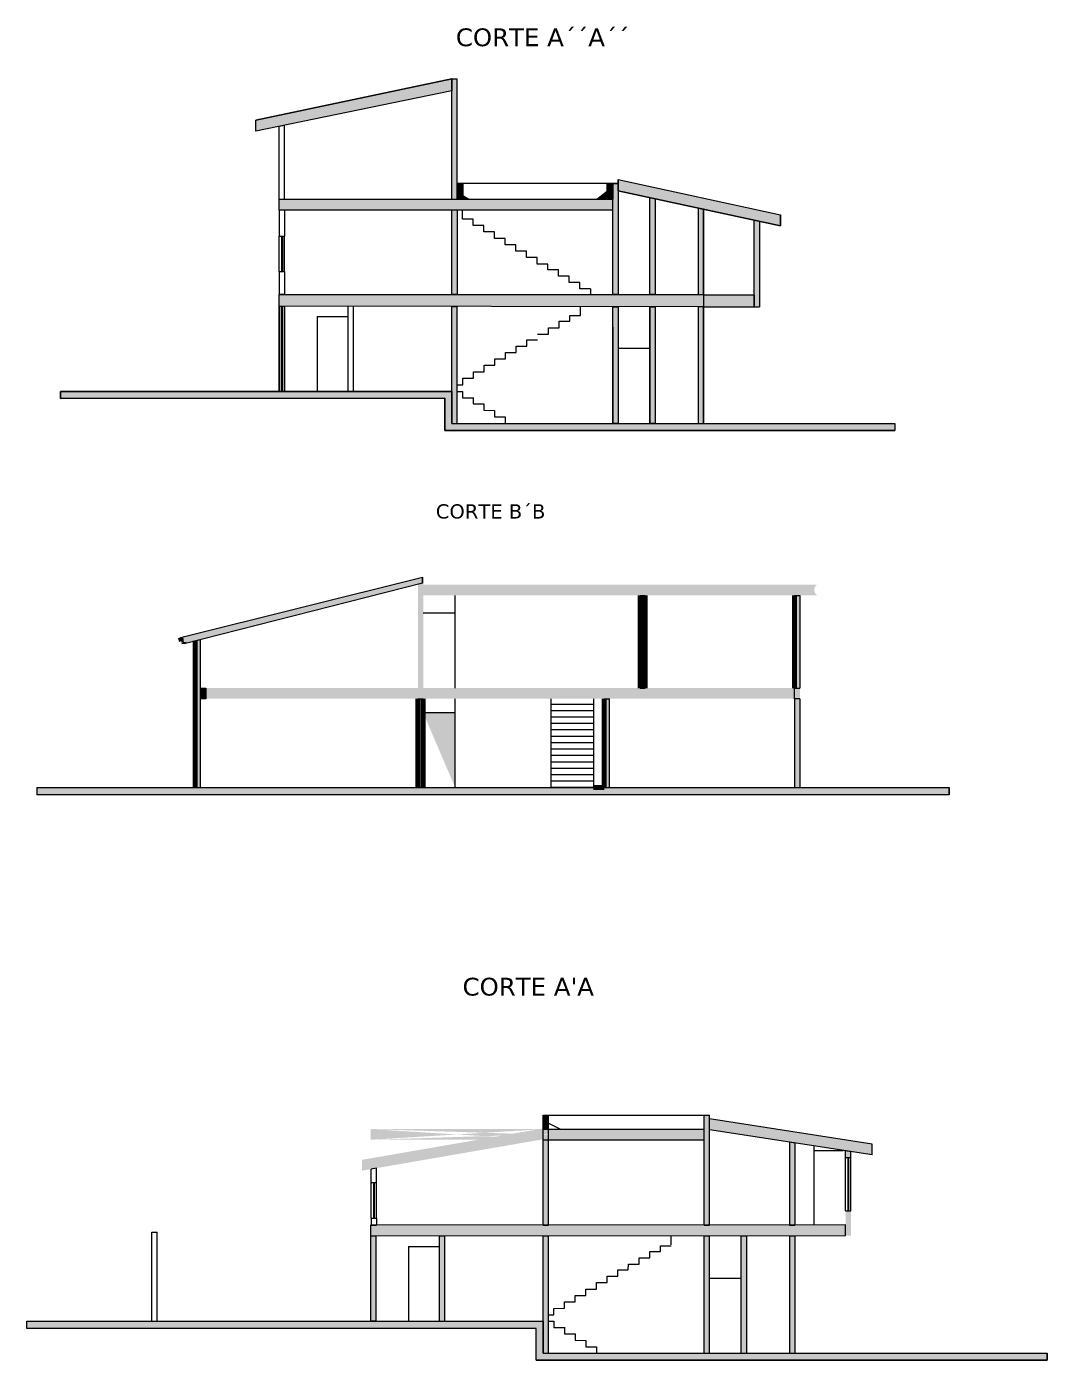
# Model space of a CAD drawing. Header units: millimetres. Extents: x 835 to 2001, y 912 to 1998.
# Drawn here: x 843.21 to 871.9, y 911.91 to 949.39 of the extents above; entities that cross this region are included whole.
import ezdxf

# ---------------------------------------------------------------- set-up
doc = ezdxf.new("R2010")
doc.units = ezdxf.units.MM
doc.linetypes.add('CENTER2', pattern=[1.125, 0.75, -0.125, 0.125, -0.125])
for name, color, linetype in [('EJES', 4, 'CENTER2'), ('muros sin carga', 181, 'Continuous'), ('sin carga', 7, 'Continuous')]:
    doc.layers.add(name, color=color, linetype=linetype)
for name, color, linetype, lineweight in [('escaleras', 230, 'Continuous', 5), ('puertas', 51, 'Continuous', 0), ('ventanas', 110, 'Continuous', 0)]:
    doc.layers.add(name, color=color, linetype=linetype, lineweight=lineweight)

# ---------------------------------------------------------------- blocks, each defined once
blk = doc.blocks.new('escalera')
at = {"layer": 'escaleras', "lineweight": 5}
for p, q in [((1027.096223087086, 968.9171697394515), (1027.096223087086, 968.7671697394516)), ((1027.096223087086, 968.7671697394516), (1027.276223087086, 968.7671697394514)), ((1027.276223087086, 968.7671697394514), (1027.280360279523, 968.4671982680767)), ((1027.280360279523, 968.4671982680767), (1027.460360279513, 968.4671963148894)), ((1027.460360279513, 968.4671963148894), (1027.460360279513, 968.1671963148895)), ((1027.460360279513, 968.1671963148895), (1027.640360279265, 968.1671868786871)), ((1027.640360279265, 968.1671868786871), (1027.641013169846, 967.8671875891314)), ((1027.641013169846, 967.8671875891314), (1027.821013169319, 967.8671738143433)), ((1027.821013169319, 967.8671738143433), (1027.821013169319, 967.5671738143434)), ((1027.821013169319, 967.5671738143434), (1028.001013169319, 967.5671735903773)), ((1028.001013169319, 967.5671735903773), (1028.001013169319, 967.2671735903773)), ((1028.001013169319, 967.2671735903773), (1028.181013169317, 967.2671728901965)), ((1028.181013169317, 967.2671728901965), (1028.181013169317, 966.9671697394516)), ((1028.181013169317, 966.9671697394516), (1028.361013169317, 966.9671697394516)), ((1028.361013169317, 966.9671697394516), (1028.361013169317, 966.6758290456487))]:
    blk.add_line(p, q, dxfattribs=at)
at = {"layer": 'puertas', "lineweight": 5}
for p, q in [((1028.517845970268, 966.6671697394517), (1028.517845970268, 966.3671697394517)), ((1028.517845970268, 966.3671697394517), (1028.697845970268, 966.3671697394517)), ((1028.697845970268, 966.3671697394517), (1028.697845970268, 966.0671697394517)), ((1028.697845970268, 966.0671697394517), (1028.877845970268, 966.0671697394517)), ((1028.877845970268, 966.0671697394517), (1028.877845970268, 965.7671697394518)), ((1028.877845970268, 965.7671697394518), (1029.037845970269, 965.7671697394518)), ((1029.037845970269, 965.7671697394518), (1029.037845970269, 965.4671697394518)), ((1029.067845970269, 965.4671697394518), (1029.316223087086, 965.4671697394518))]:
    blk.add_line(p, q, dxfattribs=at)

msp = doc.modelspace()

# ---------------------------------------------------------------- hatches: boundary and pattern name
at = {"layer": 'EJES', "linetype": 'ByBlock', "lineweight": 5}
for points in [[(860.8741823009382, 941.8593812879174), (860.7241787046978, 941.8593812879174), (860.7241787046978, 944.5876858241834), (860.8741823009382, 944.5552792465471)], [(850.3101296036152, 944.2401763222167), (850.310129603615, 944.5401763222167), (859.6859452036883, 944.5401763222167), (859.6859452036883, 944.2401763222167)], [(863.6601230583337, 941.5120407262925), (863.6601230583337, 943.9534083067329), (863.8101301600213, 943.9210009717842), (863.8101301600213, 941.5120407262925)], [(850.310129603615, 941.532019934722), (850.310129603615, 941.8593812879174), (862.235600510488, 941.8593812879174), (862.2355727936879, 941.5141726664131)]]:
    msp.add_hatch(color=250, dxfattribs=at).paths.add_polyline_path(points)
at = {"layer": 'puertas', "lineweight": 5}
for points in [[(849.6494831605153, 946.4569848809979), (849.6494831605153, 946.7635152662683), (855.1601296036149, 947.9197872533916), (855.1601296036149, 947.5901763222166)], [(859.6859452036883, 941.8593812879174), (859.6859452036883, 944.9794011266149), (859.8367667372329, 944.9794011266149), (859.8367667372329, 941.8593812879174)], [(859.8367667372329, 944.7794011266149), (859.8367667372329, 945.0967203723881), (864.3966001588142, 944.1016378367647), (864.3966001588142, 943.7943007724318)], [(859.2389403267296, 944.5401763222167), (859.5256514592652, 944.7640449444768), (859.5256514592652, 944.5401763222167)], [(855.3101296036152, 941.8593812879174), (855.1601296036149, 941.8593812879174), (855.1601296036149, 944.2401763222167), (855.3101296036152, 944.2401763222167)], [(844.1601296036149, 938.9401763222165), (844.1601296036149, 939.1401763222166), (855.1607230136528, 939.1401763222166), (855.1601296036149, 938.2417992053988), (867.613406885991, 938.2417992053988), (867.613406885991, 938.0417992053988), (854.9601296036149, 938.041799205399), (854.9601296036149, 938.9471960384635)], [(847.5340932545303, 932.2212822165069), (854.3325514469026, 933.9211056608319), (854.3325514469026, 933.7528269484301), (847.6342202046046, 932.0465710175586), (847.6224976814987, 932.088805356824), (847.5604618290772, 932.1228733565747)], [(860.4537468821594, 933.4031879238654), (860.5941941522585, 933.4031879238654), (860.5941941522585, 930.8031879238654), (860.4537468821594, 930.8031879238654)], [(864.9408381302655, 933.4031879238654), (864.9406901726746, 930.8031879238654), (864.7908381302656, 930.8031879238654), (864.7908381302656, 933.4031879238654)], [(847.9406073694298, 928.0031879238654), (848.0906073694297, 928.0031879238653), (848.0906073694297, 932.1628258396311), (847.9406073694298, 932.1246165632648)], [(848.2458891420284, 930.8031879238653), (848.0906073694298, 930.8031879238654), (848.0879665133286, 930.8031879238654), (848.0879665133289, 930.5031879238654), (848.2457787516544, 930.5031879238655)], [(864.9462309795687, 930.8031879238654), (848.2460002187329, 930.8031879238654), (848.2460002187329, 930.5031879238654), (864.9462309795687, 930.5031879238654)], [(859.4406073694295, 930.5031879238654), (859.4406073694295, 928.0031879238654), (859.5906073694293, 928.0031879238652), (859.5906073694293, 930.5031879238654)], [(864.7906901726747, 930.4954088712279), (864.7906901726748, 928.0031879238655), (864.9406901726746, 928.0031879238654), (864.9406901726746, 930.4954088712279)], [(843.4960034387411, 928.0031879238654), (843.4960034387411, 927.8031879238653), (869.1356942917464, 927.8031879238653), (869.1356942917464, 928.0031879238654)], [(857.7270157520396, 918.4053301160832), (857.7270157520396, 918.7995583385407), (857.8770157520397, 918.7995583385407), (857.8770157520397, 918.4053301160832)], [(862.252831352113, 915.7053301160831), (862.2527736343228, 918.7995583385407), (862.4028313521128, 918.7995583385407), (862.4028313521127, 915.7053301160834)], [(852.6355543022794, 917.2378287414931), (852.6355543022795, 917.5423027519919), (857.7270147290187, 918.4233888248004), (857.7270147290188, 918.1204175858334)], [(857.8770157520397, 918.1053301160832), (857.8770157520397, 918.4053301160832), (862.2528313521129, 918.4053301160832), (862.2527865840201, 918.1053301160832)], [(866.9700728592653, 917.6813774875436), (866.9700728592654, 917.978239506941), (862.4028313521128, 918.6905736511542), (862.4028313521128, 918.3823096932119)], [(857.7270157520395, 915.7053301160831), (857.7270157520396, 918.1053301160832), (857.8770157520397, 918.1053301160832), (857.8770157520397, 915.7053301160829)], [(852.8770157520396, 915.4053301160832), (866.2270092068184, 915.4140183620827), (866.2270092068184, 915.7140183620827), (852.8770157520396, 915.7053301160831)], [(852.8770157520396, 915.4053301160832), (852.8770157520397, 913.0053301160831), (853.0270157520397, 913.0053301160831), (853.0270157520395, 915.4053301160832)], [(854.8020157520396, 915.4053301160834), (854.8020157520396, 913.0053301160833), (854.9520157520396, 913.0053301160831), (854.9520157520398, 915.4053301160834)], [(857.7276091620774, 915.4053301160832), (857.8770157520399, 915.4053301160832), (857.8770157520398, 912.1069529992653), (857.7276091620776, 912.1069529992653)], [(862.2528313521129, 912.1069529992653), (862.252831352113, 915.4053301160832), (862.4028313521129, 915.4053301160832), (862.4028313521129, 912.1069529992653)], [(863.441068449363, 915.4053301160832), (863.441068449363, 912.1069529992653), (863.2910648531227, 912.1069529992653), (863.2910648531227, 915.4053301160832)], [(843.2088507701538, 912.805330116083), (843.2088507701538, 913.0053301160831), (857.7276091620776, 913.0053301160831), (857.7276091620776, 912.1069529992653), (871.8965504945226, 912.1069529992653), (871.8965504945226, 911.9069529992653), (857.5270157520396, 911.9069529992653), (857.5270157520396, 912.805330116083)]]:
    msp.add_hatch(color=250, dxfattribs=at).paths.add_polyline_path(points)
h = msp.add_hatch(color=250, dxfattribs=at)
h.paths.add_polyline_path([(855.1601296036149, 944.5401763222167), (855.1601296036149, 947.9197872533916), (855.3101296036152, 947.9197872533916), (855.3101296036152, 944.5401763222167)])
edge = h.paths.add_edge_path()
edge.add_line((855.1601296036149, 941.8593812879174), (855.1601296036149, 944.2401763222167))
edge.add_line((855.1601296036149, 944.2401763222167), (855.3101296036152, 944.2401763222167))
edge.add_line((855.3101296036152, 941.8525869090513), (855.3101296036152, 944.2401763222167))
edge.add_line((855.1601296036149, 941.8593812879174), (855.3101296036152, 941.8593812879174))
edge.add_line((855.1601296036149, 938.2417992053988), (855.1607230136528, 941.5247606789721))
edge.add_line((855.3101296036152, 938.2417992053988), (855.3101296036152, 941.5245370814541))
edge.add_line((855.1607230136528, 941.524760189099), (855.3101296036152, 941.5245366019262))
h = msp.add_hatch(color=250, dxfattribs=at)
h.paths.add_polyline_path([(855.4726247417987, 944.6374278884207), (855.3101296036152, 944.7346794546247), (855.3101296036152, 944.9794011266149), (855.4726247417987, 944.9794011266149)])
h.paths.add_polyline_path([(855.6351198799821, 944.5401763222167), (855.3101296036152, 944.5401763222167), (855.3101296036152, 944.7346794546247)])
h = msp.add_hatch(color=250, dxfattribs=at)
h.paths.add_polyline_path([(859.6859452036883, 944.5401763222167), (859.5256514592652, 944.5401763222167), (859.5256514592652, 944.9692759810794), (859.5256514592652, 944.9794011266149), (859.6859452036883, 944.9794011266149)])
edge = h.paths.add_edge_path(flags=17)
edge.add_line((859.5256514592652, 944.9794011266149), (859.5256514592652, 944.5401763222167))
h = msp.add_hatch(color=250, dxfattribs=at)
h.paths.add_polyline_path([(859.8367667372331, 938.2417992053988), (859.6859452036883, 938.2417992053988), (859.6859452036883, 941.5179881877018), (859.8367667372331, 941.5177626491607)])
edge = h.paths.add_edge_path()
edge.add_line((859.6859452036883, 941.8593812879174), (859.6859452036883, 944.9794011266149))
edge.add_line((859.8367667372329, 944.9794011266149), (859.8367667372329, 941.8593812879174))
h = msp.add_hatch(color=250, dxfattribs=at)
h.paths.add_polyline_path([(860.8741787046979, 938.2417992053988), (860.724178704698, 938.2417992053988), (860.7241787046978, 941.5164344698014), (860.8741787046981, 941.5162100888547)])
edge = h.paths.add_edge_path()
edge.add_line((860.8741823009382, 941.8593812879174), (860.7241787046978, 941.8593812879174))
edge.add_line((860.7241787046978, 941.8593812879174), (860.7241787046978, 944.5876858241834))
edge.add_line((860.7241787046978, 944.5876858241834), (860.8741823009382, 944.5552792465471))
edge.add_line((860.8741823009382, 944.5552792465471), (860.8741823009382, 941.8593812879174))
edge.add_line((860.8741823009382, 941.8593812879174), (860.7241787046978, 941.8593812879174))
h = msp.add_hatch(color=250, dxfattribs=at)
h.paths.add_polyline_path([(855.1607230136528, 941.524760189099), (855.3101296036152, 941.5245370814541), (855.3101296036152, 938.2417992053988), (855.1601296036149, 938.2417992053988)])
edge = h.paths.add_edge_path()
edge.add_line((855.1601296036149, 941.8593812879174), (855.1601296036149, 944.2401763222167))
edge.add_line((855.1601296036149, 941.8593812879174), (855.3101296036152, 941.8593812879174))
edge.add_line((855.3101296036152, 941.8525869090513), (855.3101296036152, 944.2401763222167))
edge.add_line((855.1601296036149, 944.2401763222167), (855.3101296036152, 944.2401763222167))
h = msp.add_hatch(color=250, dxfattribs=at)
h.paths.add_polyline_path([(862.084737163028, 941.8593812879174), (862.235600510488, 941.8593812879174), (862.2357933459743, 944.26111860542), (862.084737163028, 944.2937525824898)])
h.paths.add_polyline_path([(863.6601230583337, 941.5120407262925), (863.6601230583337, 941.8465203633036), (862.2355995609814, 941.8475553266258), (862.2355727936879, 941.5141726664131)])
h.paths.add_polyline_path([(862.084737163028, 938.2417992053988), (862.2353100548264, 938.2417992053988), (862.2355727936879, 941.5141726664131), (862.084737163028, 941.5143984025915)])
h = msp.add_hatch(color=250, dxfattribs=at)
h.paths.add_polyline_path([(854.2043020109738, 933.709897735098), (854.3543020109738, 933.7500901139626), (854.3543020109738, 929.976704346642), (854.2043020109738, 929.9767043466422)])
edge = h.paths.add_edge_path()
edge.add_line((854.3543020109738, 933.7500901139626), (854.3543020109738, 933.8552695140253))
h = msp.add_hatch(color=250, dxfattribs=at)
edge = h.paths.add_edge_path()
edge.add_line((865.4168328144823, 933.7038263577178), (854.3304573270682, 933.7077377420785))
edge.add_line((854.3304573270682, 933.7077377420785), (854.3303564990912, 933.4077377590223))
edge.add_line((854.3303564990912, 933.4077377590223), (865.4433865339015, 933.4040027443536))
edge.add_arc((865.5253198137656, 933.5623467865883), 0.1782860007418013, 127.4811090212036, 242.6412214125738, ccw=False)
h = msp.add_hatch(color=250, dxfattribs=at)
h.paths.add_polyline_path([(854.3542652141824, 928.0031879238654), (854.3542652141824, 930.5031879238651), (854.2042652141824, 930.5031879238654), (854.2042652141824, 928.0031879238654)])
edge = h.paths.add_edge_path()
edge.add_line((855.2542652141824, 930.1031879238653), (854.3542652141824, 930.1031879238653))
edge.add_line((855.2542652141824, 928.0031879238653), (855.2542652141825, 930.5031879238654))
h = msp.add_hatch(color=250, dxfattribs=at)
h.paths.add_polyline_path([(857.8770157520397, 918.1053301160832), (857.8770157520397, 918.4053301160832), (857.7270157520396, 918.4053301160832), (857.7270157520396, 918.1053301160832)], flags=17)
edge = h.paths.add_edge_path()
edge.add_line((862.2527865840201, 918.1053301160832), (862.2528313521129, 918.4053301160832))
edge.add_line((857.8770157520397, 918.1053301160832), (862.2528313521129, 918.1053301160832))
edge.add_line((857.8770157520397, 918.4053301160832), (862.2528313521129, 918.4053301160832))
edge.add_line((852.8770157520396, 918.105330116083), (857.7270157520396, 918.1053301160832))
edge.add_line((852.8770157520396, 918.4053301160832), (857.7270157520396, 918.4053301160832))
edge.add_line((852.8770157520396, 918.105330116083), (852.8770157520396, 918.4053301160832))
h = msp.add_hatch(color=250, dxfattribs=at)
h.paths.add_polyline_path([(864.6516233114528, 915.4053301160832), (864.6516233114527, 912.1069529992651), (864.8021962032511, 912.1069529992653), (864.8021962032511, 915.4053301160832)])
h.paths.add_polyline_path([(864.6516233114528, 915.7053301160831), (864.8021962032511, 915.7053301160831), (864.8021962032512, 918.0140804032394), (864.6516233114527, 918.0371887475205)])
h = msp.add_hatch(color=250, dxfattribs=at)
h.paths.add_polyline_path([(866.2264845841065, 917.6163235445808), (866.2264845841065, 917.8080520108258), (866.376491685734, 917.7807021769993), (866.376491685734, 917.6163235445808)])
h.paths.add_polyline_path([(866.2264845841064, 916.1163235445808), (866.2264845841064, 915.4136387216288), (866.376491685734, 915.4136387216288), (866.376491685734, 916.1163235445808)])

# ---------------------------------------------------------------- linework, layer by layer
at = {"layer": 'EJES', "linetype": 'ByBlock', "lineweight": 5}
for p, q in [((855.1601296036149, 947.9197872533916), (849.6494831605153, 946.7635152662683)), ((855.1601296036149, 947.5901763222166), (849.6494831605153, 946.4569848809979)), ((850.3101296036152, 944.2401763222167), (850.310129603615, 944.5401763222167)), ((859.6859452036883, 944.2401763222167), (859.6859452036883, 944.5401763222167)), ((850.3101335480911, 943.5059650589293), (850.4586275658843, 943.5059650589293)), ((850.3101335480909, 942.5059650589293), (850.310129603615, 941.8593812879174)), ((850.3101335480911, 942.5059650589293), (850.4586275658841, 942.5059650589293)), ((850.4586275658841, 942.5059650589293), (850.4586275658841, 941.8593812879174)), ((850.310129603615, 941.8593812879174), (850.4586275658841, 941.8593812879174)), ((850.3101337004364, 941.5385340644432), (850.4586277182295, 941.5385334122416)), ((863.6601230583337, 941.5120407262925), (863.8101301600213, 941.5120407262925)), ((850.3101337004364, 939.1401785414978), (850.4586277182295, 939.1401785414978)), ((853.0402747593921, 917.3074183319645), (852.8917807415991, 917.279568597271)), ((852.8917807415991, 916.9061314293185), (852.8917807415991, 917.279568597271)), ((853.0402747593921, 916.9061314293187), (853.0402747593921, 917.3074183319645)), ((852.8917807415991, 915.9061314293185), (853.040274759392, 915.9061314293185)), ((852.8917807415991, 915.9061314293185), (852.8917807415991, 915.7053301160831)), ((853.040274759392, 915.9061314293185), (853.040274759392, 915.7054363659043)), ((852.8917807415991, 915.705339725216), (853.040274759392, 915.7054363659043))]:
    msp.add_line(p, q, dxfattribs=at)
at = {"layer": 'escaleras', "lineweight": 5}
for p, q in [((855.1601296036149, 944.5401763222167), (855.1601296036149, 947.9197872533916)), ((859.6859452036883, 941.8494077346404), (859.6859452036883, 944.9794011266149)), ((859.8367667372329, 944.9794011266149), (859.8367667372329, 941.8492981578202)), ((862.084737163028, 944.2937525824898), (862.084737163028, 941.8476649331353)), ((862.2357933459743, 944.26111860542), (862.2355995609814, 941.8475553266258)), ((855.1601296036149, 939.1401763222166), (855.1601296036149, 941.5247615670523)), ((855.1601296036149, 938.2417992053988), (855.1607230136528, 941.5247606789721)), ((855.3101296036152, 938.2417992053988), (855.3101296036152, 941.5245370814541)), ((859.6859452036883, 938.2417992053988), (859.6859452036883, 941.5179883642418)), ((859.8367667372331, 941.5177626491607), (859.8367667372331, 938.2417992053988)), ((860.8741787046981, 941.5162100888547), (860.8741787046979, 938.2417992053988)), ((862.084737163028, 941.5143984025915), (862.084737163028, 938.2417992053988)), ((862.2355727936879, 941.5141726664131), (862.2353100548264, 938.2417992053988)), ((859.6856232513533, 940.9417992053989), (859.685623251353, 938.2417992053988)), ((860.724178704698, 940.9417992053989), (860.724178704698, 938.2417992053988)), ((857.2713811271105, 940.5929410940487), (857.5627218209133, 940.5929410940487)), ((857.2713811271105, 940.4129410940486), (857.2713811271105, 940.5929410940487)), ((862.084737163028, 940.6831669048158), (862.084737163028, 938.2417992053988)), ((862.2358829555978, 940.6523300478116), (862.2358829555978, 938.2417992053988)), ((856.6713770522188, 940.0529410940501), (856.6713772761848, 940.2329410940499)), ((856.6713772761848, 940.2329410940499), (856.9713772761847, 940.2329410940499)), ((856.9713772761847, 940.2329410940499), (856.9713779763656, 940.4129410940486)), ((856.9713779763656, 940.4129410940486), (857.2713811271105, 940.4129410940486)), ((856.0713545516726, 939.6922882042438), (856.071363987875, 939.8722882039965)), ((856.071363987875, 939.8722882039965), (856.3713632774306, 939.8729410945771)), ((856.3713632774306, 939.8729410945771), (856.3713770522186, 940.0529410940501)), ((856.3713770522186, 940.0529410940501), (856.6713770522188, 940.0529410940501)), ((855.4713811271106, 939.5081510118175), (855.7713525984855, 939.5122882042544)), ((855.4713811271104, 939.3281510118175), (855.4713811271106, 939.5081510118175)), ((855.7713525984855, 939.5122882042544), (855.7713545516726, 939.6922882042438)), ((855.7713545516726, 939.6922882042438), (856.0713545516726, 939.6922882042438)), ((855.310129603615, 939.1401763222166), (855.310129603615, 939.3201763222166)), ((855.310129603615, 939.3201763222166), (855.4601296036149, 939.3201763222166)), ((855.310129603615, 939.1401763222166), (855.4601296036151, 939.1401763222166)), ((855.3213811271105, 939.3281510118175), (855.4713811271104, 939.3281510118175)), ((855.4601296036151, 939.1401763222166), (855.4601296036151, 938.9601763222165)), ((855.759952659514, 938.9704785137999), (855.7599851574905, 938.7904785167336)), ((855.4601296036151, 938.9601763222165), (855.760129603615, 938.9601763222165)), ((855.7599851574905, 938.7904785167336), (856.0601296036152, 938.7904785167336)), ((856.0601296036152, 938.7904785167336), (856.0601296036152, 938.6104785167336)), ((856.0601296036152, 938.6104785167336), (856.3600040264544, 938.6017992006991)), ((856.3600040264544, 938.6017992006991), (856.3600357586874, 938.4217992034962)), ((855.1601296036149, 938.2417992053988), (867.613406885991, 938.2417992053988)), ((856.3600357586874, 938.4217992034962), (856.6600357586872, 938.4217992034962)), ((856.6600357586872, 938.4217992034962), (856.6600619311039, 938.2417992053988)), ((856.6600619311039, 938.2417992053988), (856.9600619311038, 938.2417992053988)), ((857.9406083856695, 930.5031879238654), (857.9406085270984, 928.0031879238654)), ((859.1406073694294, 930.5031879238654), (859.1406073694294, 928.0031879238653)), ((857.7270157520396, 918.4053301160832), (857.7270157520396, 918.7995583385407)), ((857.8770157520397, 918.4053301160832), (857.8770157520397, 918.7995583385407)), ((862.252831352113, 915.7053301160831), (862.2527736343228, 918.7995583385407)), ((857.7270157520395, 915.7053301160831), (857.7270157520396, 918.1053301160832)), ((857.8770157520397, 915.7053301160831), (857.8770157520397, 918.1053301160832)), ((864.6516233114527, 918.0371887475205), (864.6516233114528, 915.7053301160831)), ((864.8021962032511, 918.0140804032394), (864.8021962032511, 915.7053301160831)), ((865.3399387806392, 915.7053301160831), (865.339938780639, 917.93155332639)), ((857.7276091620776, 912.1069529992653), (857.7276091620774, 915.4053301160832)), ((857.8770157520398, 912.1069529992653), (857.8770157520399, 915.4053301160832)), ((862.2528313521129, 912.1069529992653), (862.252831352113, 915.4053301160832)), ((862.4028313521129, 912.1069529992653), (862.4028313521129, 915.4053301160832)), ((864.6516233114528, 915.4053301160832), (864.6516233114527, 912.1069529992653)), ((864.8021962032511, 915.4053301160832), (864.8021962032511, 912.1069529992653)), ((864.6516233114527, 915.3069529992656), (864.6516233114527, 912.1069529992653)), ((864.8027691040224, 915.3069529992656), (864.8027691040224, 912.1069529992653)), ((860.1183564458426, 914.4501201983144), (860.1270157520396, 914.6069529992653)), ((859.5270157520397, 914.0901201983156), (859.5270157520397, 914.2701201983143)), ((857.5270157520396, 911.9069529992653), (857.5270157520396, 912.805330116083)), ((857.8770157520397, 913.0053301160831), (858.0270157520398, 913.0053301160831)), ((858.0270157520398, 913.0053301160831), (858.0270157520398, 912.825330116083)), ((858.0270157520398, 912.825330116083), (858.3270157520399, 912.825330116083)), ((858.3268388079388, 912.8356323076664), (858.3268713059151, 912.6556323106001)), ((858.3268713059151, 912.6556323106001), (858.6270157520398, 912.6556323106001)), ((858.6270157520398, 912.6556323106001), (858.6270157520398, 912.4756323106001)), ((858.6270157520398, 912.4756323106001), (858.9268901748791, 912.4669529945656)), ((858.9268901748791, 912.4669529945656), (858.926921907112, 912.2869529973627)), ((858.926921907112, 912.2869529973627), (859.226921907112, 912.2869529973627)), ((859.226921907112, 912.2869529973627), (859.2269480795286, 912.1069529992653)), ((859.2269480795286, 912.1069529992653), (859.5269480795286, 912.1069529992653)), ((857.5270157520396, 911.9069529992653), (871.8965504945228, 911.9069529992653))]:
    msp.add_line(p, q, dxfattribs=at)
at = {"layer": 'muros sin carga', "lineweight": 5}
for p, q in [((859.8367667372329, 944.9794011266149), (855.3101296036152, 944.9794011266149)), ((859.8367667372329, 945.0967203723881), (859.8367667372329, 944.7794011266149)), ((859.8367667372329, 945.0967203723881), (864.3966001588142, 944.1016378367647)), ((859.8367667372329, 944.7794011266149), (864.3966001588142, 943.7943007724318)), ((863.6601230583337, 941.8465203633036), (863.6601230583337, 943.9465203633035)), ((864.3966001588142, 943.7943007724318), (864.3966001588142, 944.1016378367647)), ((859.0601296036145, 942.0200529543922), (859.0601296036145, 941.8467316673259)), ((857.8770157520397, 918.7995583385407), (862.2527736343228, 918.7995583385407)), ((862.4028313521128, 915.7053301160831), (862.4028313521128, 918.7995583385407)), ((857.8770157520397, 918.5761341181685), (858.211323957447, 918.4053301160832)), ((857.8770157520397, 918.4053301160832), (862.2528313521129, 918.4053301160832)), ((866.9700728592654, 917.978239506941), (862.4028313521128, 918.6905736511542)), ((866.9700728592653, 917.6813774875436), (862.4028313521128, 918.3823096932119)), ((857.7270157520396, 915.7053301160831), (857.7270157520396, 918.1053301160832)), ((857.8770157520397, 918.1053301160832), (862.2527865840201, 918.1053301160832)), ((866.2270092068184, 916.1080149390352), (866.2270092068185, 917.6080149390352)), ((846.7270157520396, 915.5053301160831), (846.8770157520396, 915.5053301160831)), ((846.7270157520396, 913.0053301160831), (846.7270157520396, 915.5053301160831)), ((846.8770157520396, 913.0053301160831), (846.8770157520396, 915.5053301160831))]:
    msp.add_line(p, q, dxfattribs=at)
at = {"layer": 'muros sin carga', "lineweight": 70}
for p, q in [((860.4537468821594, 930.8031879238654), (860.4537468821594, 933.4031879238654)), ((860.5941941522585, 930.8031879238654), (860.5941941522585, 933.4031879238654)), ((847.9406073694298, 928.0031879238654), (847.9406073694298, 932.1246165632648)), ((854.2042652141824, 928.0031879238654), (854.2042652141824, 930.5031879238654)), ((854.2042652141824, 928.0031879238654), (854.2042652141824, 930.5031879238654)), ((854.2042652141824, 928.0031879238654), (854.2042652141824, 930.5031879238654)), ((854.2042652141824, 928.0031879238654), (854.2042652141824, 930.5031879238654)), ((854.2042652141824, 928.0031879238654), (854.2042652141824, 930.5031879238654)), ((854.2042652141824, 928.0031879238654), (854.2042652141824, 930.5031879238654)), ((854.2042652141824, 928.0031879238654), (854.2042652141824, 930.5031879238654)), ((854.2042652141824, 928.0031879238654), (854.2042652141824, 930.5031879238654)), ((854.3542652141824, 928.0031879238654), (854.3542652141824, 930.5031879238651)), ((859.4406073694295, 930.5031879238654), (859.4406073694295, 928.0031879238654))]:
    msp.add_line(p, q, dxfattribs=at)
at = {"layer": 'muros sin carga', "lineweight": 120}
msp.add_line((859.1406073694294, 928.0031879238653), (859.4406073694296, 928.0031879238654), dxfattribs=at)
at = {"layer": 'puertas', "lineweight": 5}
for p, q in [((855.1601296036149, 947.9197872533916), (855.3101296036152, 947.9197872533916)), ((855.3101296036152, 944.5401763222167), (855.3101296036152, 947.9197872533916)), ((849.6494831605153, 946.4569848809979), (849.6494831605153, 946.7635152662683)), ((850.310129603615, 946.5928380704054), (850.4601296036149, 946.6236835833479)), ((850.310129603615, 944.5401763222167), (850.310129603615, 946.5928380704054)), ((850.4601296036149, 944.5401763222167), (850.4601296036149, 946.6236835833479)), ((855.4726247417987, 944.6374278884207), (855.4726247417987, 944.9794011266149)), ((859.5256514592652, 944.9794011266149), (859.5256514592652, 944.5401763222167)), ((859.6859452036883, 941.8593812879174), (859.6859452036883, 944.9794011266149)), ((859.6859452036883, 944.9794011266149), (859.8367667372329, 944.9794011266149)), ((859.8367667372329, 944.9794011266149), (859.8367667372329, 941.8593812879174)), ((855.3101296036152, 944.7346794546247), (855.6351198799821, 944.5401763222167)), ((859.2389403267296, 944.5401763222167), (859.5256514592652, 944.7640449444768)), ((860.7241787046978, 941.8593812879174), (860.7241787046978, 944.5876858241834)), ((850.310129603615, 944.5401763222167), (859.6859452036883, 944.5401763222167)), ((850.310129603615, 944.5401763222167), (850.4601296036149, 944.5401763222167)), ((850.3101296036152, 944.2401763222167), (859.6859452036883, 944.2401763222167)), ((850.3101296036152, 944.2401763222167), (850.4601296036149, 944.2401763222167)), ((855.1601296036149, 944.5401763222167), (855.3101296036152, 944.5401763222167)), ((855.1601296036149, 944.2401763222167), (855.3101296036152, 944.2401763222167)), ((855.460722798804, 943.979992626837), (855.460722798804, 944.2401763222167)), ((860.8741823009382, 944.5552792465471), (860.8741823009382, 941.8485444411842)), ((855.7607228384686, 943.979992626837), (855.4607228384689, 943.979992626837)), ((855.7607228659094, 943.7999926268369), (855.7607228384686, 943.979992626837)), ((863.6601230583337, 941.5120407262925), (863.6601230583337, 943.9534083067329)), ((863.6601230583337, 943.9534083067329), (863.8101301600213, 943.9210009717842)), ((863.8101301600213, 943.9210009717842), (863.8101301600213, 941.5120407262925)), ((850.3101335480911, 942.5059650589293), (850.3101335480911, 943.5059650589293)), ((850.3843805569876, 942.5059650589293), (850.3843805569876, 943.5059650589295)), ((850.4043805569876, 942.5059650589293), (850.4043805569876, 943.5059650589295)), ((850.4586275658841, 942.5059650589293), (850.4586275658843, 943.5059650589295)), ((856.0607228659094, 943.7999926268369), (855.7607228659094, 943.7999926268369)), ((856.0607229155185, 943.6199926268368), (856.0607228659094, 943.7999926268369)), ((856.3607229155186, 943.6199926268368), (856.0607229155185, 943.6199926268368)), ((856.3607223726544, 943.4399926268377), (856.3607229155186, 943.6199926268368)), ((856.6607223726544, 943.4399926268377), (856.3607223726544, 943.4399926268377)), ((856.6607212950612, 943.2599926268408), (856.6607223726544, 943.4399926268377)), ((856.9607212950611, 943.2599926268408), (856.6607212950612, 943.2599926268408)), ((856.960719526211, 943.0799926268496), (856.9607212950611, 943.2599926268408)), ((857.2607195262108, 943.0799926268496), (856.960719526211, 943.0799926268496)), ((857.2607312724554, 942.8999926272329), (857.2607195262108, 943.0799926268496)), ((857.5607312724551, 942.8999926272329), (857.2607312724554, 942.8999926272329)), ((857.5607486487393, 942.7199926280716), (857.5607312724551, 942.8999926272329)), ((857.860748648739, 942.7199926280716), (857.5607486487393, 942.7199926280716)), ((857.8607823073964, 942.559992631612), (857.860748648739, 942.7199926280716)), ((858.1607823073964, 942.559992631612), (857.8607823073964, 942.559992631612)), ((858.1601296036147, 942.379993815011), (858.1607823073964, 942.559992631612)), ((858.4601296036149, 942.379993815011), (858.1601296036147, 942.379993815011)), ((858.4601296036149, 942.1999938150109), (858.4601296036149, 942.379993815011)), ((858.7601296036146, 942.1999938150109), (858.4601296036149, 942.1999938150109)), ((858.7601296036146, 942.0199938150108), (858.7601296036146, 942.1999938150109)), ((859.0601296036145, 942.0200529543922), (858.7601296036146, 942.0199938150108)), ((850.4601296036149, 941.8593812879174), (850.310129603615, 941.8593812879174)), ((855.1601296036149, 941.8593812879174), (855.3101296036152, 941.8593812879174)), ((859.8367667372329, 941.8593812879174), (859.6859452036883, 941.8593812879174)), ((863.6601230583337, 941.8465203633036), (863.6601230583337, 941.5120407262925)), ((850.310129603615, 939.1401763222166), (850.310129603615, 941.532019934722)), ((850.310129603615, 941.5320191089863), (850.4601296036149, 941.5317946337746)), ((850.3752143262734, 939.1401785414978), (850.3752143262734, 941.5385340644432)), ((850.3952143262734, 939.1401785414978), (850.3952143262734, 941.5385340644432)), ((851.3771124604759, 941.2401763222165), (852.235129603615, 941.2401763222165)), ((851.3771124604759, 941.2401763222165), (851.3771124604759, 939.1401763222166)), ((852.235129603615, 941.5291390362138), (852.235129603615, 939.1401763222166)), ((852.385129603615, 941.5289145506158), (852.385129603615, 939.1401763222166)), ((855.1607230136528, 941.524760189099), (855.3101296036152, 941.5245366019262)), ((858.4713811271104, 941.2697738949998), (858.7713811271101, 941.2697738949998)), ((858.4713811271104, 941.1097738949998), (858.4713811271104, 941.2697738949998)), ((858.7713811271101, 941.2697738949998), (858.7713811271101, 941.5193568341338)), ((860.7241787046978, 941.5164344698014), (860.7241787046978, 938.6864379785252)), ((857.8713811271105, 940.9297738949997), (858.1713811271102, 940.9297738949997)), ((857.8713811271105, 940.7497738949996), (857.8713811271105, 940.9297738949997)), ((858.1713811271102, 940.9297738949997), (858.1713811271102, 941.1097738949998)), ((858.1713811271102, 941.1097738949998), (858.4713811271104, 941.1097738949998)), ((857.5713811271103, 940.7497738949996), (857.8713811271105, 940.7497738949996)), ((860.724178704698, 940.341799205399), (859.8367667372331, 940.341799205399)), ((860.724178704698, 938.2417992053988), (860.724178704698, 940.341799205399)), ((855.1607230136528, 939.1401763222166), (844.1601296036149, 939.1401763222166)), ((850.310129603615, 939.1401763222166), (850.4601296036149, 939.1401763222166)), ((855.1601296036149, 939.1401763222166), (855.1601296036149, 938.2417992053988)), ((855.1601296036149, 938.2417992053988), (855.3101296036152, 938.2417992053988)), ((867.613406885991, 938.2417992053988), (867.613406885991, 938.0417992053988)), ((855.1607230136528, 938.041799205399), (854.9601296036149, 938.041799205399)), ((854.3325514469026, 933.7528269484301), (854.3325514469026, 933.9211056608319)), ((855.2542652141825, 930.8031879238655), (855.2542652141824, 933.4028854399172)), ((860.4537468821594, 933.4031879238654), (860.5941941522585, 933.4031879238654)), ((864.7908381302656, 933.4031879238654), (864.9408381302655, 933.4031879238654)), ((864.9408381302655, 933.4031879238654), (864.9406901726746, 930.8031879238654)), ((855.2542652141824, 932.9031879238655), (854.3542652141824, 932.9031879238655)), ((855.2542652141825, 930.8031879238655), (855.2542652141824, 932.9031879238655)), ((847.6224976814987, 932.088805356824), (847.5604618290772, 932.1228733565747)), ((847.9406073694298, 932.1246165632648), (848.0906073694297, 932.1628258396311)), ((847.9406073694298, 932.1246165632648), (848.0906073694296, 932.1628258396312)), ((848.0906073694297, 928.0031879238653), (848.0906073694297, 932.1628258396311)), ((848.0879665133289, 930.8031879238653), (848.0879665133289, 930.5031879238654)), ((848.0906073694298, 930.8031879238654), (848.2458891420283, 930.8031879238653)), ((848.2458891420283, 930.8031879238653), (848.2457787516541, 930.5031879238655)), ((860.4537468821594, 930.8031879238654), (860.5941941522585, 930.8031879238654)), ((864.7908381302656, 930.8031879238654), (864.9406901726746, 930.8031879238654)), ((864.7908381302656, 930.8031879238654), (864.9406901726746, 930.8031879238654)), ((864.7908381302656, 930.8031879238654), (864.9406901726746, 930.8031879238654)), ((864.7908381302656, 930.5031879238654), (864.7908381302656, 930.8031879238654)), ((848.2457787516541, 930.5031879238654), (848.0879665133289, 930.5031879238654)), ((854.2042652141824, 930.5031879238654), (854.3542652141824, 930.5031879238651)), ((855.2542652141824, 928.0031879238653), (855.2542652141825, 930.5031879238654)), ((859.1406073694294, 930.3431879238647), (857.9406085270984, 930.3431879238648)), ((859.4406073694295, 930.5031879238654), (859.5906073694293, 930.5031879238654)), ((859.5906073694293, 928.0031879238652), (859.5906073694293, 930.5031879238654)), ((864.7906901726747, 930.4954088712279), (864.7906901726747, 928.0031879238654)), ((864.9406901726746, 930.4954088712279), (864.7906901726747, 930.4954088712279)), ((864.9406901726746, 930.4954088712279), (864.9406901726746, 928.0031879238654)), ((855.2542652141824, 930.1031879238653), (854.3542652141824, 930.1031879238653)), ((859.1406073694294, 930.1631879238647), (857.9406085270984, 930.1631879238648)), ((859.1406073694294, 929.9831879238648), (857.9406085270984, 929.9831879238649)), ((859.1406073694294, 929.9831879238648), (857.9406085270984, 929.9831879238649)), ((859.1406073694294, 929.9831879238648), (857.9406085270984, 929.9831879238649)), ((859.1406073694294, 929.8031879238648), (857.9406085270984, 929.8031879238649)), ((859.1406073694294, 929.6231879238649), (857.9406085270984, 929.623187923865)), ((859.1406073694294, 929.4431879238649), (857.9406085270984, 929.443187923865)), ((859.1406073694294, 929.263187923865), (857.9406085270984, 929.2631879238651)), ((859.1406073694294, 929.083187923865), (857.9406085270984, 929.0831879238651)), ((859.1406073694294, 928.9031879238651), (857.9406085270984, 928.9031879238652)), ((859.1406073694294, 928.7231879238651), (857.9406085270984, 928.7231879238652)), ((859.1406073694294, 928.5431879238652), (857.9406085270984, 928.5431879238653)), ((859.1406073694294, 928.3631879238652), (857.9406085270984, 928.3631879238653)), ((859.1406073694294, 928.1831879238653), (857.9406085270984, 928.1831879238654)), ((843.4960034387411, 928.0031879238654), (843.4960034387411, 927.8031879238654)), ((847.9406073694298, 928.0031879238654), (848.0906073694297, 928.0031879238653)), ((847.9406073694298, 928.0031879238654), (848.0906073694297, 928.0031879238653)), ((854.2042652141824, 928.0031879238654), (854.3542652141823, 928.0031879238653)), ((854.3542652141824, 928.0031879238654), (855.2542652141824, 928.0031879238653)), ((859.1406073694294, 928.0031879238653), (857.9406085270984, 928.0031879238654)), ((859.1406073694294, 928.0031879238653), (857.9406085270984, 928.0031879238654)), ((859.4406073694295, 928.0031879238654), (859.5906073694293, 928.0031879238654)), ((864.7906901726748, 928.0031879238655), (864.9406901726746, 928.0031879238654)), ((869.1356942917464, 927.8031879238653), (869.1356942917464, 928.0031879238654)), ((857.7270157520396, 918.7995583385407), (857.8770157520397, 918.7995583385407)), ((862.2527736343228, 918.7995583385407), (862.4028313521128, 918.7995583385407)), ((857.7270157520396, 918.1053301160832), (857.7270157520396, 918.4053301160832)), ((857.7270157520396, 918.4053301160832), (857.8770157520397, 918.4053301160832)), ((857.7270157520396, 918.1053301160832), (857.7270157520396, 918.4053301160832)), ((857.7270157520396, 918.4053301160832), (857.8770157520397, 918.4053301160832)), ((857.8770157520397, 918.1053301160832), (857.8770157520397, 918.4053301160832)), ((857.8770157520397, 918.1053301160832), (857.8770157520397, 918.4053301160832)), ((862.2527865840201, 918.1053301160832), (862.2528313521129, 918.4053301160832)), ((862.4028313521128, 918.3823096932119), (862.4028313521128, 918.6905736511542)), ((857.7270157520396, 918.1053301160832), (857.8770157520397, 918.1053301160832)), ((857.7270157520396, 918.1053301160832), (857.8770157520397, 918.1053301160832)), ((864.8021962032512, 918.0140804032394), (864.6516233114527, 918.0371887475205)), ((866.9700728592653, 917.6813774875436), (866.9700728592654, 917.978239506941)), ((865.3399387806389, 917.805330116083), (866.1624033223159, 917.805330116083)), ((865.3399387806392, 915.7053301160831), (865.3399387806389, 917.805330116083)), ((866.2270092068185, 917.7997434052802), (866.377016308446, 917.7723935714537)), ((866.2270092068185, 917.6080149390352), (866.2270092068185, 917.7997434052802)), ((866.2270092068185, 917.6080149390352), (866.377016308446, 917.6080149390352)), ((866.3020127576323, 916.1080149390352), (866.3020127576323, 917.6080149390352)), ((866.3220127576323, 916.1080149390352), (866.3220127576323, 917.6080149390352)), ((866.377016308446, 917.6080149390352), (866.377016308446, 917.7723935714537)), ((866.377016308446, 916.1080149390352), (866.377016308446, 917.6080149390352)), ((852.8917807415991, 916.9061314293185), (853.0402747593921, 916.9061314293187)), ((852.8917807415991, 915.9061314293185), (852.8917807415991, 916.9061314293185)), ((852.9660277504955, 915.9061314293185), (852.9660277504955, 916.9061314293187)), ((852.9860277504955, 915.9061314293185), (852.9860277504955, 916.9061314293187)), ((853.040274759392, 915.9061314293185), (853.0402747593922, 916.9061314293187)), ((866.2270092068185, 916.1080149390352), (866.377016308446, 916.1080149390352)), ((862.2528313521129, 915.7053301160831), (862.2528313521129, 915.8853301160832)), ((852.8770157520396, 915.7053301160831), (853.0270157520398, 915.7053301160829)), ((852.8770157520398, 915.4053301160832), (853.0270157520395, 915.4053301160832)), ((854.8020157520396, 915.4053301160834), (854.9520157520398, 915.4053301160834)), ((854.8020157520396, 915.4053301160834), (854.8020157520397, 913.0053301160831)), ((854.9520157520398, 915.4053301160834), (854.9520157520396, 913.0053301160831)), ((857.7270157520395, 915.7053301160831), (857.8770157520397, 915.7053301160829)), ((857.7276091620774, 915.4053301160832), (857.8770157520399, 915.4053301160832)), ((862.2528313521129, 915.7053301221779), (862.4028313521127, 915.7053301160834)), ((862.252831352113, 915.4053301160832), (862.4028313521128, 915.4053301160832)), ((863.2910648531227, 915.4053301160832), (863.4410684493629, 915.4053301160832)), ((863.2910648531227, 912.1069529992653), (863.2910648531227, 915.4053301160832)), ((863.441068449363, 915.4053301160832), (863.441068449363, 912.1069529992653)), ((864.6516233114528, 915.7053301160831), (864.802196203251, 915.7053301160831)), ((864.6516233114528, 915.4053301160832), (864.8021962032511, 915.4053301160832)), ((853.9439986089006, 915.105330116083), (854.8020157520397, 915.105330116083)), ((853.9439986089006, 915.105330116083), (853.9439986089006, 913.0053301160831)), ((863.2910648531227, 914.2069529992655), (862.4036528856577, 914.2069529992655)), ((857.5270157520396, 912.805330116083), (843.2088507701538, 912.805330116083)), ((853.0270157520397, 913.0053301160831), (852.8770157520397, 913.0053301160831)), ((854.8020157520396, 913.0053301160833), (854.9520157520396, 913.0053301160833)), ((857.7276091620776, 912.1069529992653), (857.8770157520398, 912.1069529992653)), ((862.2528313521129, 912.1069529992653), (862.4028313521129, 912.1069529992653)), ((863.2910648531227, 912.1069529992653), (863.441068449363, 912.1069529992653)), ((864.6516233114527, 912.1069529992651), (864.802196203251, 912.1069529992656)), ((871.8965504945226, 911.9069529992653), (871.8965504945226, 912.1069529992653))]:
    msp.add_line(p, q, dxfattribs=at)
at = {"layer": 'puertas', "lineweight": 70}
for p, q in [((847.5604618290763, 932.1228733565779), (847.5340932545303, 932.2212822165069)), ((847.6224976814987, 932.088805356824), (847.6342202046046, 932.0465710175586))]:
    msp.add_line(p, q, dxfattribs=at)
at = {"layer": 'puertas', "lineweight": 5}
for points in [[(849.6494831605153, 946.4569848809979), (849.6494831605153, 946.7635152662683), (855.1601296036149, 947.9197872533916), (855.1601296036149, 947.5901763222166), (849.6494831605153, 946.4569848809979)], [(855.4726247417987, 944.6374278884207), (855.3101296036152, 944.7346794546247), (855.3101296036152, 944.9794011266149), (855.4726247417987, 944.9794011266149), (855.4726247417987, 944.6374278884207)], [(859.6859452036883, 944.5401763222167), (859.5256514592652, 944.5401763222167), (859.5256514592652, 944.9692759810794), (859.5256514592652, 944.9794011266149), (859.6859452036883, 944.9794011266149), (859.6859452036883, 944.5401763222167)], [(859.8367667372329, 944.7794011266149), (859.8367667372329, 945.0967203723881), (864.3966001588142, 944.1016378367647), (864.3966001588142, 943.7943007724318), (859.8367667372329, 944.7794011266149)], [(855.6351198799821, 944.5401763222167), (855.3101296036152, 944.5401763222167), (855.3101296036152, 944.7346794546247), (855.6351198799821, 944.5401763222167)], [(859.2389403267296, 944.5401763222167), (859.5256514592652, 944.7640449444768), (859.5256514592652, 944.5401763222167), (859.2389403267296, 944.5401763222167)], [(860.8741823009382, 941.8593812879174), (860.7241787046978, 941.8593812879174), (860.7241787046978, 944.5876858241834), (860.8741823009382, 944.5552792465471), (860.8741823009382, 941.8593812879174), (860.7241787046978, 941.8593812879174)], [(855.3101296036152, 941.8593812879174), (855.1601296036149, 941.8593812879174), (855.1601296036149, 944.2401763222167), (855.3101296036152, 944.2401763222167), (855.3101296036152, 941.8593812879174), (855.1601296036149, 941.8593812879174)], [(862.084737163028, 941.8593812879174), (862.235600510488, 941.8593812879174), (862.2357933459743, 944.26111860542), (862.084737163028, 944.2937525824898), (862.084737163028, 941.8593812879174)], [(850.310129603615, 941.532019934722), (850.310129603615, 941.8593812879174), (862.235600510488, 941.8593812879174), (862.235600510488, 941.8593812879174), (862.2355727936879, 941.5141726664131), (850.310129603615, 941.532019934722)], [(863.6601230583337, 941.5120407262925), (863.6601230583337, 941.8465203633036), (862.2355995609814, 941.8475553266258), (862.2355727936879, 941.5141726664131), (863.6601230583337, 941.5120407262925)], [(859.8367667372331, 938.2417992053988), (859.6859452036883, 938.2417992053988), (859.6859452036883, 941.5179881877018), (859.8367667372331, 941.5177626491607), (859.8367667372331, 938.2417992053988)], [(860.8741787046979, 938.2417992053988), (860.724178704698, 938.2417992053988), (860.7241787046978, 941.5164344698014), (860.8741787046981, 941.5162100888547), (860.8741787046979, 938.2417992053988)], [(862.084737163028, 938.2417992053988), (862.2353100548264, 938.2417992053988), (862.2355727936879, 941.5141726664131), (862.084737163028, 941.5143984025915), (862.084737163028, 938.2417992053988)], [(844.1601296036149, 939.1401763222166), (844.1601296036149, 938.9401763222165), (854.9601296036149, 938.9471960384635), (854.9601296036149, 938.041799205399), (867.613406885991, 938.0417992053988)], [(844.1601296036149, 938.9401763222165), (844.1601296036149, 939.1401763222166), (855.1607230136528, 939.1401763222166), (855.1601296036149, 938.2417992053988), (867.613406885991, 938.2417992053988), (867.613406885991, 938.2417992053988), (867.613406885991, 938.0417992053988), (854.9601296036149, 938.041799205399), (854.9601296036149, 938.9471960384635), (844.1601296036149, 938.9401763222165), (844.1601296036149, 939.1401763222166)], [(847.5340932545303, 932.2212822165069), (854.3325514469026, 933.9211056608319), (854.3325514469026, 933.7528269484301), (847.6342202046046, 932.0465710175586), (847.6224976814987, 932.088805356824), (847.5604618290772, 932.1228733565747), (847.5340932545303, 932.2212822165069)], [(847.5340932545303, 932.2212822165069), (847.5604618290772, 932.1228733565747)], [(843.4960034387411, 928.0031879238654), (869.1356942917464, 928.0031879238654), (869.1356942917464, 927.8031879238653), (843.4960034387411, 927.8031879238653)], [(852.8770157520396, 915.4053301160832), (866.2270092068184, 915.4140183620827), (866.2270092068184, 915.7140183620827), (852.8770157520396, 915.7053301160831), (852.8770157520396, 915.4053301160832)], [(843.2088507701538, 912.805330116083), (843.2088507701538, 913.0053301160831), (857.7276091620776, 913.0053301160831), (857.7276091620776, 912.1069529992653), (871.8965504945226, 912.1069529992653), (871.8965504945226, 911.9069529992653), (857.5270157520396, 911.9069529992653), (857.5270157520396, 912.805330116083), (843.2088507701538, 912.805330116083)]]:
    msp.add_lwpolyline(points, dxfattribs=at)
at = {"layer": 'sin carga', "lineweight": 70}
msp.add_line((864.7908381302656, 930.8031879238654), (864.7908381302656, 933.4031879238654), dxfattribs=at)
at = {"layer": 'ventanas', "lineweight": 5}
for p, q in [((850.3101296036152, 944.2401763222167), (850.3101335480914, 943.5059650589293)), ((850.4601296036149, 944.2401763222167), (850.4586275658843, 943.5059650589293)), ((850.3101335480909, 942.5059650589293), (850.3101335480914, 943.5059650589293)), ((850.310129603615, 941.532019934722), (850.310129603615, 939.1401763222166)), ((850.310129603615, 941.532019934722), (850.310129603615, 939.1401763222166)), ((850.3101337004364, 939.1401785414978), (850.3101337004364, 941.5385340644432)), ((850.4586277182295, 939.1401785414978), (850.4586277182295, 941.5385340644432)), ((850.4601296036149, 941.5317954491238), (850.4601296036149, 939.1401763222166)), ((852.8770157520396, 915.4053301160832), (852.8770157520397, 913.0053301160831)), ((852.8770157520397, 915.4053301160832), (852.8770157520397, 913.0053301160831)), ((853.0270157520397, 915.4053301160832), (853.0270157520397, 913.0053301160831))]:
    msp.add_line(p, q, dxfattribs=at)

# ---------------------------------------------------------------- block references
at = {"layer": 'muros sin carga', "lineweight": 5, "rotation": 90}
msp.add_blockref('escalera', (1826.794185491491, -113.910892971003), dxfattribs=at)

# ---------------------------------------------------------------- texts
at = {"layer": 'EJES', "lineweight": 5, "char_height": 0.5, "attachment_point": 1}
for s, insert, width in [('{\\fVerdana|b0|i0|c0|p34;CORTE A´´A´´}', (855.272478323247, 949.3419009090394), 5.700160194917771), ("{\\fVerdana|b0|i0|c0|p34;CORTE A'A}", (855.4597273502332, 922.6587619463348), 13.13727613112133)]:
    msp.add_mtext(s, dxfattribs=dict(at, insert=insert, width=width))
at = {"layer": 'puertas', "lineweight": 70, "insert": (854.7078499615114, 935.966784494), "char_height": 0.4, "width": 16.92063492063492, "attachment_point": 1}
msp.add_mtext('{\\fVerdana|b0|i0|c0|p34;CORTE B´B}', dxfattribs=at)

doc.saveas('drawing.dxf')
